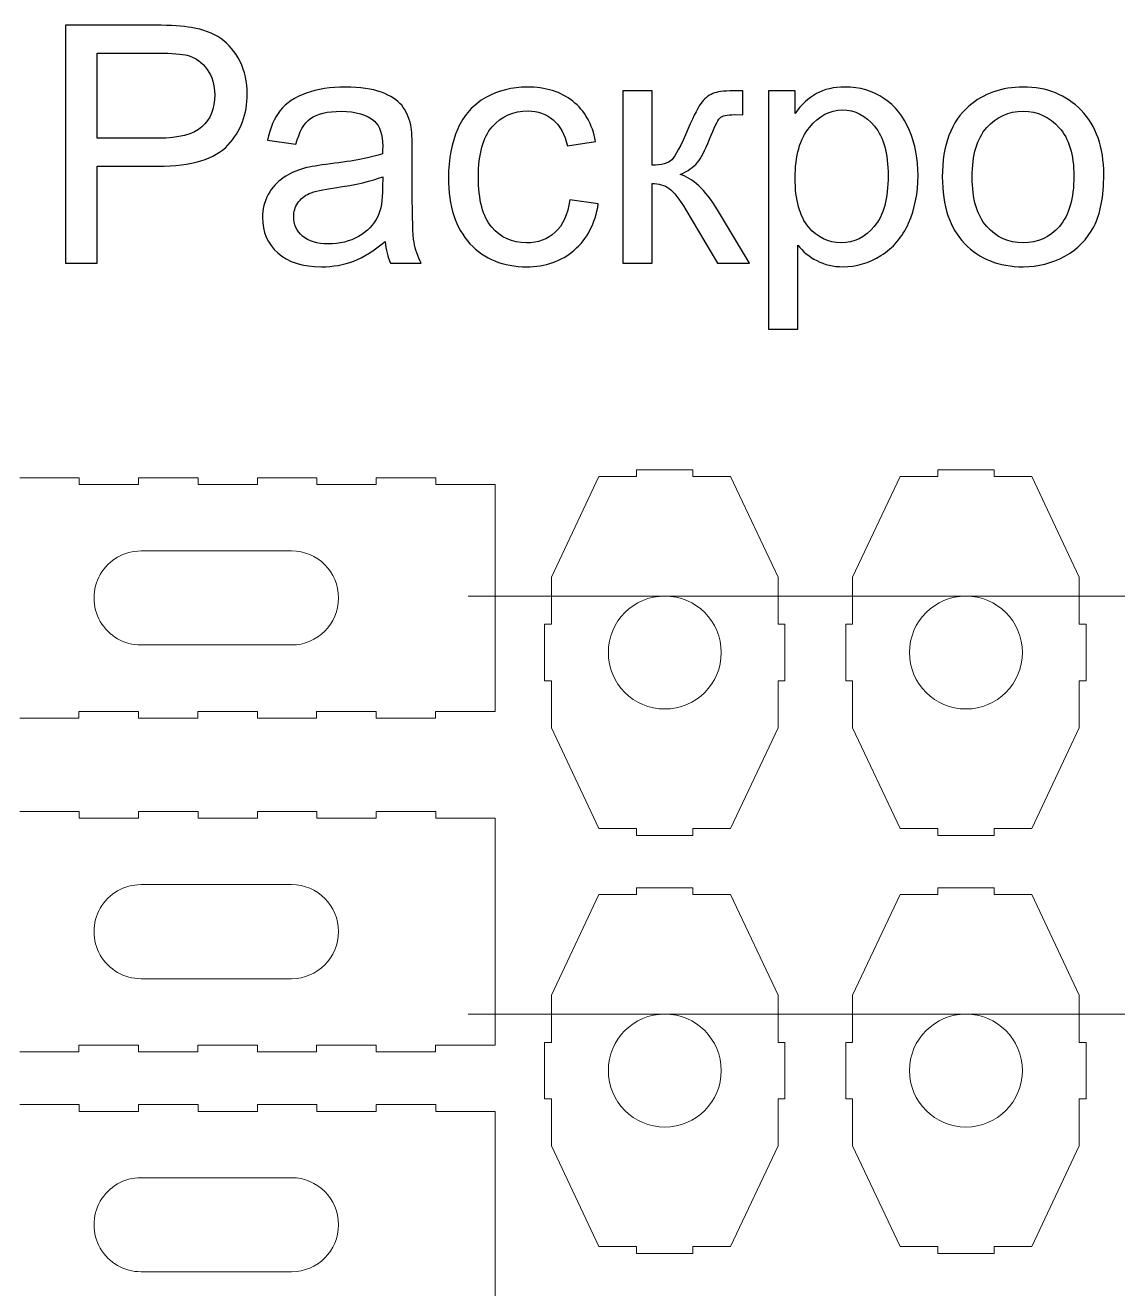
# Model space of a CAD drawing. Header units: centimetres. Extents: x -298 to 0, y -88 to 63.
# Drawn here: x -249.4 to -220.36, y 27.75 to 61.33 of the extents above; entities that cross this region are included whole.
import ezdxf

# ---------------------------------------------------------------- set-up
doc = ezdxf.new("R2010")
doc.units = ezdxf.units.CM
doc.header["$MEASUREMENT"] = 0
doc.layers.add('layer 1', color=7, linetype='Continuous')

msp = doc.modelspace()

# ---------------------------------------------------------------- linework, layer by layer
at = {"layer": 'layer 1', "color": 250}
for points, knots in [([(-248.32518, 55.0089), (-248.32518, 55.0089), (-248.32518, 61.32986), (-248.32518, 61.32986), (-248.32518, 61.32986), (-248.32518, 61.32986), (-245.93864, 61.32986), (-245.93864, 61.32986), (-245.93864, 61.32986), (-245.5193, 61.32986), (-245.19855, 61.30926), (-244.97637, 61.26953), (-244.97637, 61.26953), (-244.66591, 61.21803), (-244.40548, 61.11945), (-244.19508, 60.97526), (-244.19508, 60.97526), (-243.98468, 60.82959), (-243.81547, 60.62655), (-243.68746, 60.36612), (-243.68746, 60.36612), (-243.55945, 60.10569), (-243.49618, 59.81877), (-243.49618, 59.50537), (-243.49618, 59.50537), (-243.49618, 58.9698), (-243.66686, 58.51515), (-244.00969, 58.14436), (-244.00969, 58.14436), (-244.35104, 57.77211), (-244.97049, 57.58672), (-245.86507, 57.58672), (-245.86507, 57.58672), (-245.86507, 57.58672), (-247.48651, 57.58672), (-247.48651, 57.58672), (-247.48651, 57.58672), (-247.48651, 57.58672), (-247.48651, 55.0089), (-247.48651, 55.0089), (-247.48651, 55.0089), (-247.48651, 55.0089), (-248.32518, 55.0089), (-248.32518, 55.0089)], [0, 0, 0, 0, 0.08333333, 0.08333333, 0.08333333, 0.08333333, 0.16666667, 0.16666667, 0.16666667, 0.16666667, 0.25, 0.25, 0.25, 0.25, 0.33333333, 0.33333333, 0.33333333, 0.33333333, 0.41666667, 0.41666667, 0.41666667, 0.41666667, 0.5, 0.5, 0.5, 0.5, 0.58333333, 0.58333333, 0.58333333, 0.58333333, 0.66666667, 0.66666667, 0.66666667, 0.66666667, 0.75, 0.75, 0.75, 0.75, 0.83333333, 0.83333333, 0.83333333, 0.83333333, 1, 1, 1, 1]), ([(-247.48651, 58.32828), (-247.48651, 58.32828), (-245.8533, 58.32828), (-245.8533, 58.32828), (-245.8533, 58.32828), (-245.31184, 58.32828), (-244.92929, 58.42834), (-244.70123, 58.62991), (-244.70123, 58.62991), (-244.47464, 58.83149), (-244.36134, 59.11399), (-244.36134, 59.48036), (-244.36134, 59.48036), (-244.36134, 59.74373), (-244.42755, 59.97032), (-244.56145, 60.15865), (-244.56145, 60.15865), (-244.69534, 60.34699), (-244.8719, 60.47205), (-245.08967, 60.53238), (-245.08967, 60.53238), (-245.23092, 60.56916), (-245.49135, 60.58829), (-245.86949, 60.58829), (-245.86949, 60.58829), (-245.86949, 60.58829), (-247.48651, 60.58829), (-247.48651, 60.58829), (-247.48651, 60.58829), (-247.48651, 60.58829), (-247.48651, 58.32828), (-247.48651, 58.32828)], [0, 0, 0, 0, 0.11111111, 0.11111111, 0.11111111, 0.11111111, 0.22222222, 0.22222222, 0.22222222, 0.22222222, 0.33333333, 0.33333333, 0.33333333, 0.33333333, 0.44444444, 0.44444444, 0.44444444, 0.44444444, 0.55555556, 0.55555556, 0.55555556, 0.55555556, 0.66666667, 0.66666667, 0.66666667, 0.66666667, 0.77777778, 0.77777778, 0.77777778, 0.77777778, 1, 1, 1, 1]), ([(-239.83397, 55.58273), (-240.12236, 55.33701), (-240.40044, 55.16486), (-240.66676, 55.06334), (-240.66676, 55.06334), (-240.93307, 54.96182), (-241.21852, 54.91179), (-241.52456, 54.91179), (-241.52456, 54.91179), (-242.02776, 54.91179), (-242.41473, 55.03391), (-242.68546, 55.27963), (-242.68546, 55.27963), (-242.95619, 55.52388), (-243.09156, 55.83727), (-243.09156, 56.21836), (-243.09156, 56.21836), (-243.09156, 56.442), (-243.04006, 56.64652), (-242.93854, 56.83191), (-242.93854, 56.83191), (-242.83554, 57.0173), (-242.70165, 57.16444), (-242.53685, 57.27626), (-242.53685, 57.27626), (-242.37059, 57.38809), (-242.1852, 57.47343), (-241.97774, 57.53081), (-241.97774, 57.53081), (-241.82472, 57.57053), (-241.59371, 57.60879), (-241.2862, 57.64705), (-241.2862, 57.64705), (-240.6594, 57.72061), (-240.19592, 57.81037), (-239.90018, 57.91336), (-239.90018, 57.91336), (-239.89724, 58.0193), (-239.89577, 58.08698), (-239.89577, 58.11494), (-239.89577, 58.11494), (-239.89577, 58.42981), (-239.96933, 58.65198), (-240.11647, 58.78146), (-240.11647, 58.78146), (-240.3151, 58.95655), (-240.61085, 59.04336), (-241.00223, 59.04336), (-241.00223, 59.04336), (-241.3686, 59.04336), (-241.63933, 58.97862), (-241.81295, 58.85062), (-241.81295, 58.85062), (-241.98804, 58.72261), (-242.11605, 58.49602), (-242.19991, 58.16938), (-242.19991, 58.16938), (-242.19991, 58.16938), (-242.95913, 58.27532), (-242.95913, 58.27532), (-242.95913, 58.27532), (-242.88998, 58.60049), (-242.77669, 58.86386), (-242.61778, 59.06396), (-242.61778, 59.06396), (-242.45887, 59.26407), (-242.22934, 59.41709), (-241.92918, 59.52597), (-241.92918, 59.52597), (-241.6305, 59.63338), (-241.28179, 59.68782), (-240.88746, 59.68782), (-240.88746, 59.68782), (-240.49608, 59.68782), (-240.1768, 59.64221), (-239.93108, 59.54951), (-239.93108, 59.54951), (-239.68683, 59.45682), (-239.50586, 59.34205), (-239.39109, 59.20227), (-239.39109, 59.20227), (-239.27632, 59.06249), (-239.1954, 58.88593), (-239.14832, 58.67258), (-239.14832, 58.67258), (-239.1233, 58.54016), (-239.11006, 58.3018), (-239.11006, 57.95897), (-239.11006, 57.95897), (-239.11006, 57.95897), (-239.11006, 56.92902), (-239.11006, 56.92902), (-239.11006, 56.92902), (-239.11006, 56.20953), (-239.09388, 55.75488), (-239.06151, 55.56213), (-239.06151, 55.56213), (-239.03061, 55.36938), (-238.96587, 55.18546), (-238.8717, 55.0089), (-238.8717, 55.0089), (-238.8717, 55.0089), (-239.68389, 55.0089), (-239.68389, 55.0089), (-239.68389, 55.0089), (-239.76187, 55.17222), (-239.8119, 55.3635), (-239.83397, 55.58273)], [0, 0, 0, 0, 0.03571429, 0.03571429, 0.03571429, 0.03571429, 0.07142857, 0.07142857, 0.07142857, 0.07142857, 0.10714286, 0.10714286, 0.10714286, 0.10714286, 0.14285714, 0.14285714, 0.14285714, 0.14285714, 0.17857143, 0.17857143, 0.17857143, 0.17857143, 0.21428571, 0.21428571, 0.21428571, 0.21428571, 0.25, 0.25, 0.25, 0.25, 0.28571429, 0.28571429, 0.28571429, 0.28571429, 0.32142857, 0.32142857, 0.32142857, 0.32142857, 0.35714286, 0.35714286, 0.35714286, 0.35714286, 0.39285714, 0.39285714, 0.39285714, 0.39285714, 0.42857143, 0.42857143, 0.42857143, 0.42857143, 0.46428571, 0.46428571, 0.46428571, 0.46428571, 0.5, 0.5, 0.5, 0.5, 0.53571429, 0.53571429, 0.53571429, 0.53571429, 0.57142857, 0.57142857, 0.57142857, 0.57142857, 0.60714286, 0.60714286, 0.60714286, 0.60714286, 0.64285714, 0.64285714, 0.64285714, 0.64285714, 0.67857143, 0.67857143, 0.67857143, 0.67857143, 0.71428571, 0.71428571, 0.71428571, 0.71428571, 0.75, 0.75, 0.75, 0.75, 0.78571429, 0.78571429, 0.78571429, 0.78571429, 0.82142857, 0.82142857, 0.82142857, 0.82142857, 0.85714286, 0.85714286, 0.85714286, 0.85714286, 0.89285714, 0.89285714, 0.89285714, 0.89285714, 0.92857143, 0.92857143, 0.92857143, 0.92857143, 1, 1, 1, 1]), ([(-234.92405, 56.68625), (-234.92405, 56.68625), (-234.16483, 56.58031), (-234.16483, 56.58031), (-234.16483, 56.58031), (-234.2487, 56.05798), (-234.46057, 55.65041), (-234.8034, 55.35467), (-234.8034, 55.35467), (-235.14622, 55.05893), (-235.5685, 54.91179), (-236.06729, 54.91179), (-236.06729, 54.91179), (-236.69262, 54.91179), (-237.19583, 55.11631), (-237.57544, 55.52535), (-237.57544, 55.52535), (-237.95652, 55.93438), (-238.14632, 56.51998), (-238.14632, 57.28215), (-238.14632, 57.28215), (-238.14632, 57.77652), (-238.06393, 58.20763), (-237.90061, 58.57842), (-237.90061, 58.57842), (-237.73729, 58.94773), (-237.48863, 59.22581), (-237.15316, 59.40973), (-237.15316, 59.40973), (-236.81916, 59.59512), (-236.45573, 59.68782), (-236.06141, 59.68782), (-236.06141, 59.68782), (-235.56556, 59.68782), (-235.158, 59.56275), (-234.84312, 59.31115), (-234.84312, 59.31115), (-234.52678, 59.05955), (-234.32374, 58.70201), (-234.23545, 58.24), (-234.23545, 58.24), (-234.23545, 58.24), (-234.98585, 58.12524), (-234.98585, 58.12524), (-234.98585, 58.12524), (-235.05794, 58.43275), (-235.18448, 58.66375), (-235.3684, 58.81972), (-235.3684, 58.81972), (-235.55085, 58.97421), (-235.77155, 59.05219), (-236.03051, 59.05219), (-236.03051, 59.05219), (-236.42189, 59.05219), (-236.73971, 58.91241), (-236.98542, 58.63286), (-236.98542, 58.63286), (-237.22967, 58.35183), (-237.35179, 57.91042), (-237.35179, 57.30422), (-237.35179, 57.30422), (-237.35179, 56.68919), (-237.23408, 56.24337), (-236.99866, 55.96528), (-236.99866, 55.96528), (-236.76178, 55.6872), (-236.45426, 55.54742), (-236.07612, 55.54742), (-236.07612, 55.54742), (-235.77008, 55.54742), (-235.51554, 55.64011), (-235.31249, 55.82698), (-235.31249, 55.82698), (-235.10797, 56.01237), (-234.97849, 56.29928), (-234.92405, 56.68625)], [0, 0, 0, 0, 0.05, 0.05, 0.05, 0.05, 0.1, 0.1, 0.1, 0.1, 0.15, 0.15, 0.15, 0.15, 0.2, 0.2, 0.2, 0.2, 0.25, 0.25, 0.25, 0.25, 0.3, 0.3, 0.3, 0.3, 0.35, 0.35, 0.35, 0.35, 0.4, 0.4, 0.4, 0.4, 0.45, 0.45, 0.45, 0.45, 0.5, 0.5, 0.5, 0.5, 0.55, 0.55, 0.55, 0.55, 0.6, 0.6, 0.6, 0.6, 0.65, 0.65, 0.65, 0.65, 0.7, 0.7, 0.7, 0.7, 0.75, 0.75, 0.75, 0.75, 0.8, 0.8, 0.8, 0.8, 0.85, 0.85, 0.85, 0.85, 0.9, 0.9, 0.9, 0.9, 1, 1, 1, 1]), ([(-233.51155, 59.59071), (-233.51155, 59.59071), (-232.73467, 59.59071), (-232.73467, 59.59071), (-232.73467, 59.59071), (-232.73467, 59.59071), (-232.73467, 57.6132), (-232.73467, 57.6132), (-232.73467, 57.6132), (-232.48748, 57.6132), (-232.31386, 57.66029), (-232.21381, 57.75593), (-232.21381, 57.75593), (-232.11523, 57.85009), (-231.96957, 58.12524), (-231.77535, 58.58283), (-231.77535, 58.58283), (-231.62233, 58.94478), (-231.49873, 59.18314), (-231.40457, 59.29791), (-231.40457, 59.29791), (-231.30893, 59.41268), (-231.20005, 59.49066), (-231.07645, 59.53038), (-231.07645, 59.53038), (-230.95139, 59.57011), (-230.75275, 59.59071), (-230.48055, 59.59071), (-230.48055, 59.59071), (-230.48055, 59.59071), (-230.32459, 59.59071), (-230.32459, 59.59071), (-230.32459, 59.59071), (-230.32459, 59.59071), (-230.32459, 58.95067), (-230.32459, 58.95067), (-230.32459, 58.95067), (-230.32459, 58.95067), (-230.54088, 58.95508), (-230.54088, 58.95508), (-230.54088, 58.95508), (-230.7454, 58.95508), (-230.87635, 58.92418), (-230.93373, 58.86386), (-230.93373, 58.86386), (-230.99406, 58.80059), (-231.08675, 58.61226), (-231.21035, 58.29886), (-231.21035, 58.29886), (-231.32805, 57.9987), (-231.43546, 57.79124), (-231.53404, 57.67647), (-231.53404, 57.67647), (-231.63115, 57.56171), (-231.7827, 57.45724), (-231.98722, 57.3616), (-231.98722, 57.3616), (-231.65322, 57.27185), (-231.32364, 56.96139), (-230.99994, 56.42876), (-230.99994, 56.42876), (-230.99994, 56.42876), (-230.14803, 55.0089), (-230.14803, 55.0089), (-230.14803, 55.0089), (-230.14803, 55.0089), (-231.00141, 55.0089), (-231.00141, 55.0089), (-231.00141, 55.0089), (-231.00141, 55.0089), (-231.84156, 56.42435), (-231.84156, 56.42435), (-231.84156, 56.42435), (-232.01076, 56.71126), (-232.1579, 56.8996), (-232.28297, 56.99082), (-232.28297, 56.99082), (-232.4095, 57.08204), (-232.55958, 57.12766), (-232.73467, 57.12766), (-232.73467, 57.12766), (-232.73467, 57.12766), (-232.73467, 55.0089), (-232.73467, 55.0089), (-232.73467, 55.0089), (-232.73467, 55.0089), (-233.51155, 55.0089), (-233.51155, 55.0089), (-233.51155, 55.0089), (-233.51155, 55.0089), (-233.51155, 59.59071), (-233.51155, 59.59071)], [0, 0, 0, 0, 0.04166667, 0.04166667, 0.04166667, 0.04166667, 0.08333333, 0.08333333, 0.08333333, 0.08333333, 0.125, 0.125, 0.125, 0.125, 0.16666667, 0.16666667, 0.16666667, 0.16666667, 0.20833333, 0.20833333, 0.20833333, 0.20833333, 0.25, 0.25, 0.25, 0.25, 0.29166667, 0.29166667, 0.29166667, 0.29166667, 0.33333333, 0.33333333, 0.33333333, 0.33333333, 0.375, 0.375, 0.375, 0.375, 0.41666667, 0.41666667, 0.41666667, 0.41666667, 0.45833333, 0.45833333, 0.45833333, 0.45833333, 0.5, 0.5, 0.5, 0.5, 0.54166667, 0.54166667, 0.54166667, 0.54166667, 0.58333333, 0.58333333, 0.58333333, 0.58333333, 0.625, 0.625, 0.625, 0.625, 0.66666667, 0.66666667, 0.66666667, 0.66666667, 0.70833333, 0.70833333, 0.70833333, 0.70833333, 0.75, 0.75, 0.75, 0.75, 0.79166667, 0.79166667, 0.79166667, 0.79166667, 0.83333333, 0.83333333, 0.83333333, 0.83333333, 0.875, 0.875, 0.875, 0.875, 0.91666667, 0.91666667, 0.91666667, 0.91666667, 1, 1, 1, 1]), ([(-229.6404, 53.2521), (-229.6404, 53.2521), (-229.6404, 59.59071), (-229.6404, 59.59071), (-229.6404, 59.59071), (-229.6404, 59.59071), (-228.93415, 59.59071), (-228.93415, 59.59071), (-228.93415, 59.59071), (-228.93415, 59.59071), (-228.93415, 58.98892), (-228.93415, 58.98892), (-228.93415, 58.98892), (-228.76789, 59.2214), (-228.57955, 59.39649), (-228.36915, 59.51273), (-228.36915, 59.51273), (-228.16022, 59.62897), (-227.90567, 59.68782), (-227.60698, 59.68782), (-227.60698, 59.68782), (-227.2156, 59.68782), (-226.87131, 59.58777), (-226.57262, 59.38619), (-226.57262, 59.38619), (-226.27393, 59.18609), (-226.04882, 58.90211), (-225.8958, 58.53722), (-225.8958, 58.53722), (-225.74425, 58.17085), (-225.66773, 57.77064), (-225.66773, 57.33365), (-225.66773, 57.33365), (-225.66773, 56.86723), (-225.7516, 56.44642), (-225.91934, 56.07122), (-225.91934, 56.07122), (-226.08707, 55.6975), (-226.33132, 55.41058), (-226.65207, 55.21048), (-226.65207, 55.21048), (-226.97136, 55.01184), (-227.3083, 54.91179), (-227.66143, 54.91179), (-227.66143, 54.91179), (-227.92038, 54.91179), (-228.15286, 54.96623), (-228.35738, 55.07511), (-228.35738, 55.07511), (-228.56337, 55.18399), (-228.7311, 55.32083), (-228.86352, 55.48709), (-228.86352, 55.48709), (-228.86352, 55.48709), (-228.86352, 53.2521), (-228.86352, 53.2521), (-228.86352, 53.2521), (-228.86352, 53.2521), (-229.6404, 53.2521), (-229.6404, 53.2521)], [0, 0, 0, 0, 0.0625, 0.0625, 0.0625, 0.0625, 0.125, 0.125, 0.125, 0.125, 0.1875, 0.1875, 0.1875, 0.1875, 0.25, 0.25, 0.25, 0.25, 0.3125, 0.3125, 0.3125, 0.3125, 0.375, 0.375, 0.375, 0.375, 0.4375, 0.4375, 0.4375, 0.4375, 0.5, 0.5, 0.5, 0.5, 0.5625, 0.5625, 0.5625, 0.5625, 0.625, 0.625, 0.625, 0.625, 0.6875, 0.6875, 0.6875, 0.6875, 0.75, 0.75, 0.75, 0.75, 0.8125, 0.8125, 0.8125, 0.8125, 0.875, 0.875, 0.875, 0.875, 1, 1, 1, 1]), ([(-225.02181, 57.2998), (-225.02181, 58.14584), (-224.78639, 58.77263), (-224.31409, 59.1802), (-224.31409, 59.1802), (-223.92124, 59.51861), (-223.4401, 59.68782), (-222.87363, 59.68782), (-222.87363, 59.68782), (-222.24536, 59.68782), (-221.73038, 59.48183), (-221.33017, 59.06985), (-221.33017, 59.06985), (-220.93143, 58.65934), (-220.73133, 58.08992), (-220.73133, 57.36454), (-220.73133, 57.36454), (-220.73133, 56.776), (-220.81961, 56.31399), (-220.99617, 55.97705), (-220.99617, 55.97705), (-221.17274, 55.64011), (-221.43023, 55.37821), (-221.76864, 55.19135), (-221.76864, 55.19135), (-222.10558, 55.00449), (-222.47489, 54.91179), (-222.87363, 54.91179), (-222.87363, 54.91179), (-223.51514, 54.91179), (-224.03306, 55.11631), (-224.42885, 55.52682), (-224.42885, 55.52682), (-224.82465, 55.93733), (-225.02181, 56.52881), (-225.02181, 57.2998)], [0, 0, 0, 0, 0.1, 0.1, 0.1, 0.1, 0.2, 0.2, 0.2, 0.2, 0.3, 0.3, 0.3, 0.3, 0.4, 0.4, 0.4, 0.4, 0.5, 0.5, 0.5, 0.5, 0.6, 0.6, 0.6, 0.6, 0.7, 0.7, 0.7, 0.7, 0.8, 0.8, 0.8, 0.8, 1, 1, 1, 1]), ([(-228.93415, 57.27185), (-228.93415, 56.68478), (-228.81497, 56.25073), (-228.57808, 55.9697), (-228.57808, 55.9697), (-228.33972, 55.68867), (-228.05134, 55.54742), (-227.71292, 55.54742), (-227.71292, 55.54742), (-227.36862, 55.54742), (-227.07435, 55.69308), (-226.83011, 55.98441), (-226.83011, 55.98441), (-226.58439, 56.27574), (-226.46227, 56.72598), (-226.46227, 57.33659), (-226.46227, 57.33659), (-226.46227, 57.91925), (-226.58145, 58.35477), (-226.82128, 58.64463), (-226.82128, 58.64463), (-227.06111, 58.93448), (-227.34655, 59.07868), (-227.67908, 59.07868), (-227.67908, 59.07868), (-228.00867, 59.07868), (-228.29999, 58.92418), (-228.55307, 58.61667), (-228.55307, 58.61667), (-228.80761, 58.30769), (-228.93415, 57.86039), (-228.93415, 57.27185)], [0, 0, 0, 0, 0.11111111, 0.11111111, 0.11111111, 0.11111111, 0.22222222, 0.22222222, 0.22222222, 0.22222222, 0.33333333, 0.33333333, 0.33333333, 0.33333333, 0.44444444, 0.44444444, 0.44444444, 0.44444444, 0.55555556, 0.55555556, 0.55555556, 0.55555556, 0.66666667, 0.66666667, 0.66666667, 0.66666667, 0.77777778, 0.77777778, 0.77777778, 0.77777778, 1, 1, 1, 1]), ([(-224.22728, 57.29833), (-224.22728, 56.71273), (-224.09927, 56.27427), (-223.84325, 55.98441), (-223.84325, 55.98441), (-223.58577, 55.69308), (-223.26354, 55.54742), (-222.87363, 55.54742), (-222.87363, 55.54742), (-222.48813, 55.54742), (-222.16738, 55.69308), (-221.90989, 55.98588), (-221.90989, 55.98588), (-221.65387, 56.27868), (-221.52586, 56.7245), (-221.52586, 57.32335), (-221.52586, 57.32335), (-221.52586, 57.88835), (-221.65534, 58.31651), (-221.91283, 58.60637), (-221.91283, 58.60637), (-222.17032, 58.8977), (-222.49107, 59.04336), (-222.87363, 59.04336), (-222.87363, 59.04336), (-223.26354, 59.04336), (-223.58577, 58.89917), (-223.84325, 58.60931), (-223.84325, 58.60931), (-224.09927, 58.31946), (-224.22728, 57.88246), (-224.22728, 57.29833)], [0, 0, 0, 0, 0.11111111, 0.11111111, 0.11111111, 0.11111111, 0.22222222, 0.22222222, 0.22222222, 0.22222222, 0.33333333, 0.33333333, 0.33333333, 0.33333333, 0.44444444, 0.44444444, 0.44444444, 0.44444444, 0.55555556, 0.55555556, 0.55555556, 0.55555556, 0.66666667, 0.66666667, 0.66666667, 0.66666667, 0.77777778, 0.77777778, 0.77777778, 0.77777778, 1, 1, 1, 1]), ([(-239.89577, 57.30422), (-240.17827, 57.18945), (-240.60202, 57.09234), (-241.16702, 57.01289), (-241.16702, 57.01289), (-241.48778, 56.96728), (-241.71437, 56.91578), (-241.84679, 56.8584), (-241.84679, 56.8584), (-241.97921, 56.80101), (-242.08073, 56.71715), (-242.15283, 56.60827), (-242.15283, 56.60827), (-242.22493, 56.49791), (-242.26171, 56.37579), (-242.26171, 56.24043), (-242.26171, 56.24043), (-242.26171, 56.03591), (-242.18373, 55.86376), (-242.02629, 55.72692), (-242.02629, 55.72692), (-241.86886, 55.59009), (-241.63933, 55.52093), (-241.3377, 55.52093), (-241.3377, 55.52093), (-241.03901, 55.52093), (-240.7727, 55.58567), (-240.53875, 55.71662), (-240.53875, 55.71662), (-240.30628, 55.8461), (-240.13413, 56.02414), (-240.02525, 56.24926), (-240.02525, 56.24926), (-239.94138, 56.42435), (-239.90018, 56.68183), (-239.90018, 57.02172), (-239.90018, 57.02172), (-239.90018, 57.02172), (-239.89577, 57.30422), (-239.89577, 57.30422)], [0, 0, 0, 0, 0.09090909, 0.09090909, 0.09090909, 0.09090909, 0.18181818, 0.18181818, 0.18181818, 0.18181818, 0.27272727, 0.27272727, 0.27272727, 0.27272727, 0.36363636, 0.36363636, 0.36363636, 0.36363636, 0.45454545, 0.45454545, 0.45454545, 0.45454545, 0.54545455, 0.54545455, 0.54545455, 0.54545455, 0.63636364, 0.63636364, 0.63636364, 0.63636364, 0.72727273, 0.72727273, 0.72727273, 0.72727273, 0.81818182, 0.81818182, 0.81818182, 0.81818182, 1, 1, 1, 1])]:
    msp.add_open_spline(points, degree=3, knots=knots, dxfattribs=at)
at = {"layer": 'layer 1', "lineweight": 15}
for points in [[(-231.64851, 49.51886), (-231.64851, 49.51886), (-233.14851, 49.51886), (-233.14851, 49.51886)], [(-233.14851, 49.51886), (-233.14851, 49.51886), (-233.14851, 49.33886), (-233.14851, 49.33886)], [(-231.64851, 49.33886), (-231.64851, 49.33886), (-231.64851, 49.51886), (-231.64851, 49.51886)], [(-223.64457, 49.51886), (-223.64457, 49.51886), (-225.14457, 49.51886), (-225.14457, 49.51886)], [(-225.14457, 49.51886), (-225.14457, 49.51886), (-225.14457, 49.33886), (-225.14457, 49.33886)], [(-223.64457, 49.33886), (-223.64457, 49.33886), (-223.64457, 49.51886), (-223.64457, 49.51886)], [(-247.96023, 49.30302), (-247.96023, 49.30302), (-249.54323, 49.30302), (-249.54323, 49.30302)], [(-247.96023, 49.12302), (-247.96023, 49.12302), (-247.96023, 49.30302), (-247.96023, 49.30302)], [(-246.38523, 49.12302), (-246.38523, 49.12302), (-247.96023, 49.12302), (-247.96023, 49.12302)], [(-244.80223, 49.30302), (-244.80223, 49.30302), (-246.38523, 49.30302), (-246.38523, 49.30302)], [(-246.38523, 49.30302), (-246.38523, 49.30302), (-246.38523, 49.12302), (-246.38523, 49.12302)], [(-244.80223, 49.12302), (-244.80223, 49.12302), (-244.80223, 49.30302), (-244.80223, 49.30302)], [(-243.22723, 49.12302), (-243.22723, 49.12302), (-244.80223, 49.12302), (-244.80223, 49.12302)], [(-241.64423, 49.30302), (-241.64423, 49.30302), (-243.22723, 49.30302), (-243.22723, 49.30302)], [(-243.22723, 49.30302), (-243.22723, 49.30302), (-243.22723, 49.12302), (-243.22723, 49.12302)], [(-241.64423, 49.12302), (-241.64423, 49.12302), (-241.64423, 49.30302), (-241.64423, 49.30302)], [(-240.06923, 49.12302), (-240.06923, 49.12302), (-241.64423, 49.12302), (-241.64423, 49.12302)], [(-238.48623, 49.30302), (-238.48623, 49.30302), (-240.06923, 49.30302), (-240.06923, 49.30302)], [(-240.06923, 49.30302), (-240.06923, 49.30302), (-240.06923, 49.12302), (-240.06923, 49.12302)], [(-238.48623, 49.12302), (-238.48623, 49.12302), (-238.48623, 49.30302), (-238.48623, 49.30302)], [(-236.90823, 49.12302), (-236.90823, 49.12302), (-238.48623, 49.12302), (-238.48623, 49.12302)], [(-236.90823, 43.09652), (-236.90823, 43.09652), (-236.90823, 49.12302), (-236.90823, 49.12302)], [(-234.14851, 49.33886), (-234.14851, 49.33886), (-235.41201, 46.65886), (-235.41201, 46.65886)], [(-233.14851, 49.33886), (-233.14851, 49.33886), (-234.14851, 49.33886), (-234.14851, 49.33886)], [(-230.64851, 49.33886), (-230.64851, 49.33886), (-231.64851, 49.33886), (-231.64851, 49.33886)], [(-229.38501, 46.65886), (-229.38501, 46.65886), (-230.64851, 49.33886), (-230.64851, 49.33886)], [(-226.14457, 49.33886), (-226.14457, 49.33886), (-227.40807, 46.65886), (-227.40807, 46.65886)], [(-225.14457, 49.33886), (-225.14457, 49.33886), (-226.14457, 49.33886), (-226.14457, 49.33886)], [(-222.64457, 49.33886), (-222.64457, 49.33886), (-223.64457, 49.33886), (-223.64457, 49.33886)], [(-221.38107, 46.65886), (-221.38107, 46.65886), (-222.64457, 49.33886), (-222.64457, 49.33886)], [(-242.31823, 47.35977), (-242.31823, 47.35977), (-246.31823, 47.35977), (-246.31823, 47.35977)], [(-235.41201, 46.65886), (-235.41201, 46.65886), (-235.41201, 45.40886), (-235.41201, 45.40886)], [(-229.38501, 45.40886), (-229.38501, 45.40886), (-229.38501, 46.65886), (-229.38501, 46.65886)], [(-227.40807, 46.65886), (-227.40807, 46.65886), (-227.40807, 45.40886), (-227.40807, 45.40886)], [(-221.38107, 45.40886), (-221.38107, 45.40886), (-221.38107, 46.65886), (-221.38107, 46.65886)], [(-235.41201, 45.40886), (-235.41201, 45.40886), (-235.59201, 45.40886), (-235.59201, 45.40886)], [(-235.59201, 45.40886), (-235.59201, 45.40886), (-235.59201, 43.90886), (-235.59201, 43.90886)], [(-229.20501, 45.40886), (-229.20501, 45.40886), (-229.38501, 45.40886), (-229.38501, 45.40886)], [(-229.20501, 43.90886), (-229.20501, 43.90886), (-229.20501, 45.40886), (-229.20501, 45.40886)], [(-227.40807, 45.40886), (-227.40807, 45.40886), (-227.58807, 45.40886), (-227.58807, 45.40886)], [(-227.58807, 45.40886), (-227.58807, 45.40886), (-227.58807, 43.90886), (-227.58807, 43.90886)], [(-221.20107, 45.40886), (-221.20107, 45.40886), (-221.38107, 45.40886), (-221.38107, 45.40886)], [(-221.20107, 43.90886), (-221.20107, 43.90886), (-221.20107, 45.40886), (-221.20107, 45.40886)], [(-246.31823, 44.85977), (-246.31823, 44.85977), (-242.31823, 44.85977), (-242.31823, 44.85977)], [(-235.59201, 43.90886), (-235.59201, 43.90886), (-235.41201, 43.90886), (-235.41201, 43.90886)], [(-235.41201, 43.90886), (-235.41201, 43.90886), (-235.41201, 42.65886), (-235.41201, 42.65886)], [(-229.38501, 43.90886), (-229.38501, 43.90886), (-229.20501, 43.90886), (-229.20501, 43.90886)], [(-229.38501, 42.65886), (-229.38501, 42.65886), (-229.38501, 43.90886), (-229.38501, 43.90886)], [(-227.58807, 43.90886), (-227.58807, 43.90886), (-227.40807, 43.90886), (-227.40807, 43.90886)], [(-227.40807, 43.90886), (-227.40807, 43.90886), (-227.40807, 42.65886), (-227.40807, 42.65886)], [(-221.38107, 43.90886), (-221.38107, 43.90886), (-221.20107, 43.90886), (-221.20107, 43.90886)], [(-221.38107, 42.65886), (-221.38107, 42.65886), (-221.38107, 43.90886), (-221.38107, 43.90886)], [(-247.96823, 42.91652), (-247.96823, 42.91652), (-247.96823, 43.09652), (-247.96823, 43.09652)], [(-247.96823, 43.09652), (-247.96823, 43.09652), (-246.38523, 43.09652), (-246.38523, 43.09652)], [(-246.38523, 43.09652), (-246.38523, 43.09652), (-246.38523, 42.91652), (-246.38523, 42.91652)], [(-244.81023, 42.91652), (-244.81023, 42.91652), (-244.81023, 43.09652), (-244.81023, 43.09652)], [(-244.81023, 43.09652), (-244.81023, 43.09652), (-243.22723, 43.09652), (-243.22723, 43.09652)], [(-243.22723, 43.09652), (-243.22723, 43.09652), (-243.22723, 42.91652), (-243.22723, 42.91652)], [(-241.65223, 42.91652), (-241.65223, 42.91652), (-241.65223, 43.09652), (-241.65223, 43.09652)], [(-241.65223, 43.09652), (-241.65223, 43.09652), (-240.06923, 43.09652), (-240.06923, 43.09652)], [(-240.06923, 43.09652), (-240.06923, 43.09652), (-240.06923, 42.91652), (-240.06923, 42.91652)], [(-238.49423, 42.91652), (-238.49423, 42.91652), (-238.49423, 43.09652), (-238.49423, 43.09652)], [(-238.49423, 43.09652), (-238.49423, 43.09652), (-236.90823, 43.09652), (-236.90823, 43.09652)], [(-249.54323, 42.91652), (-249.54323, 42.91652), (-247.96823, 42.91652), (-247.96823, 42.91652)], [(-246.38523, 42.91652), (-246.38523, 42.91652), (-244.81023, 42.91652), (-244.81023, 42.91652)], [(-243.22723, 42.91652), (-243.22723, 42.91652), (-241.65223, 42.91652), (-241.65223, 42.91652)], [(-240.06923, 42.91652), (-240.06923, 42.91652), (-238.49423, 42.91652), (-238.49423, 42.91652)], [(-235.41201, 42.65886), (-235.41201, 42.65886), (-234.14851, 39.97886), (-234.14851, 39.97886)], [(-230.64851, 39.97886), (-230.64851, 39.97886), (-229.38501, 42.65886), (-229.38501, 42.65886)], [(-227.40807, 42.65886), (-227.40807, 42.65886), (-226.14457, 39.97886), (-226.14457, 39.97886)], [(-222.64457, 39.97886), (-222.64457, 39.97886), (-221.38107, 42.65886), (-221.38107, 42.65886)], [(-247.96023, 40.43476), (-247.96023, 40.43476), (-249.54323, 40.43476), (-249.54323, 40.43476)], [(-247.96023, 40.25476), (-247.96023, 40.25476), (-247.96023, 40.43476), (-247.96023, 40.43476)], [(-244.80223, 40.43476), (-244.80223, 40.43476), (-246.38523, 40.43476), (-246.38523, 40.43476)], [(-246.38523, 40.43476), (-246.38523, 40.43476), (-246.38523, 40.25476), (-246.38523, 40.25476)], [(-244.80223, 40.25476), (-244.80223, 40.25476), (-244.80223, 40.43476), (-244.80223, 40.43476)], [(-241.64423, 40.43476), (-241.64423, 40.43476), (-243.22723, 40.43476), (-243.22723, 40.43476)], [(-243.22723, 40.43476), (-243.22723, 40.43476), (-243.22723, 40.25476), (-243.22723, 40.25476)], [(-241.64423, 40.25476), (-241.64423, 40.25476), (-241.64423, 40.43476), (-241.64423, 40.43476)], [(-238.48623, 40.43476), (-238.48623, 40.43476), (-240.06923, 40.43476), (-240.06923, 40.43476)], [(-240.06923, 40.43476), (-240.06923, 40.43476), (-240.06923, 40.25476), (-240.06923, 40.25476)], [(-238.48623, 40.25476), (-238.48623, 40.25476), (-238.48623, 40.43476), (-238.48623, 40.43476)], [(-246.38523, 40.25476), (-246.38523, 40.25476), (-247.96023, 40.25476), (-247.96023, 40.25476)], [(-243.22723, 40.25476), (-243.22723, 40.25476), (-244.80223, 40.25476), (-244.80223, 40.25476)], [(-240.06923, 40.25476), (-240.06923, 40.25476), (-241.64423, 40.25476), (-241.64423, 40.25476)], [(-236.90823, 40.25476), (-236.90823, 40.25476), (-238.48623, 40.25476), (-238.48623, 40.25476)], [(-236.90823, 34.22826), (-236.90823, 34.22826), (-236.90823, 40.25476), (-236.90823, 40.25476)], [(-234.14851, 39.97886), (-234.14851, 39.97886), (-233.14851, 39.97886), (-233.14851, 39.97886)], [(-233.14851, 39.97886), (-233.14851, 39.97886), (-233.14851, 39.79886), (-233.14851, 39.79886)], [(-231.64851, 39.79886), (-231.64851, 39.79886), (-231.64851, 39.97886), (-231.64851, 39.97886)], [(-231.64851, 39.97886), (-231.64851, 39.97886), (-230.64851, 39.97886), (-230.64851, 39.97886)], [(-226.14457, 39.97886), (-226.14457, 39.97886), (-225.14457, 39.97886), (-225.14457, 39.97886)], [(-225.14457, 39.97886), (-225.14457, 39.97886), (-225.14457, 39.79886), (-225.14457, 39.79886)], [(-223.64457, 39.79886), (-223.64457, 39.79886), (-223.64457, 39.97886), (-223.64457, 39.97886)], [(-223.64457, 39.97886), (-223.64457, 39.97886), (-222.64457, 39.97886), (-222.64457, 39.97886)], [(-233.14851, 39.79886), (-233.14851, 39.79886), (-231.64851, 39.79886), (-231.64851, 39.79886)], [(-225.14457, 39.79886), (-225.14457, 39.79886), (-223.64457, 39.79886), (-223.64457, 39.79886)], [(-242.31823, 38.49151), (-242.31823, 38.49151), (-246.31823, 38.49151), (-246.31823, 38.49151)], [(-231.64851, 38.4096), (-231.64851, 38.4096), (-233.14851, 38.4096), (-233.14851, 38.4096)], [(-233.14851, 38.4096), (-233.14851, 38.4096), (-233.14851, 38.2296), (-233.14851, 38.2296)], [(-231.64851, 38.2296), (-231.64851, 38.2296), (-231.64851, 38.4096), (-231.64851, 38.4096)], [(-223.64457, 38.4096), (-223.64457, 38.4096), (-225.14457, 38.4096), (-225.14457, 38.4096)], [(-225.14457, 38.4096), (-225.14457, 38.4096), (-225.14457, 38.2296), (-225.14457, 38.2296)], [(-223.64457, 38.2296), (-223.64457, 38.2296), (-223.64457, 38.4096), (-223.64457, 38.4096)], [(-234.14851, 38.2296), (-234.14851, 38.2296), (-235.41201, 35.5496), (-235.41201, 35.5496)], [(-233.14851, 38.2296), (-233.14851, 38.2296), (-234.14851, 38.2296), (-234.14851, 38.2296)], [(-230.64851, 38.2296), (-230.64851, 38.2296), (-231.64851, 38.2296), (-231.64851, 38.2296)], [(-229.38501, 35.5496), (-229.38501, 35.5496), (-230.64851, 38.2296), (-230.64851, 38.2296)], [(-226.14457, 38.2296), (-226.14457, 38.2296), (-227.40807, 35.5496), (-227.40807, 35.5496)], [(-225.14457, 38.2296), (-225.14457, 38.2296), (-226.14457, 38.2296), (-226.14457, 38.2296)], [(-222.64457, 38.2296), (-222.64457, 38.2296), (-223.64457, 38.2296), (-223.64457, 38.2296)], [(-221.38107, 35.5496), (-221.38107, 35.5496), (-222.64457, 38.2296), (-222.64457, 38.2296)], [(-246.31823, 35.99151), (-246.31823, 35.99151), (-242.31823, 35.99151), (-242.31823, 35.99151)], [(-235.41201, 35.5496), (-235.41201, 35.5496), (-235.41201, 34.2996), (-235.41201, 34.2996)], [(-229.38501, 34.2996), (-229.38501, 34.2996), (-229.38501, 35.5496), (-229.38501, 35.5496)], [(-227.40807, 35.5496), (-227.40807, 35.5496), (-227.40807, 34.2996), (-227.40807, 34.2996)], [(-221.38107, 34.2996), (-221.38107, 34.2996), (-221.38107, 35.5496), (-221.38107, 35.5496)], [(-235.41201, 34.2996), (-235.41201, 34.2996), (-235.59201, 34.2996), (-235.59201, 34.2996)], [(-235.59201, 34.2996), (-235.59201, 34.2996), (-235.59201, 32.7996), (-235.59201, 32.7996)], [(-229.20501, 34.2996), (-229.20501, 34.2996), (-229.38501, 34.2996), (-229.38501, 34.2996)], [(-229.20501, 32.7996), (-229.20501, 32.7996), (-229.20501, 34.2996), (-229.20501, 34.2996)], [(-227.40807, 34.2996), (-227.40807, 34.2996), (-227.58807, 34.2996), (-227.58807, 34.2996)], [(-227.58807, 34.2996), (-227.58807, 34.2996), (-227.58807, 32.7996), (-227.58807, 32.7996)], [(-221.20107, 34.2996), (-221.20107, 34.2996), (-221.38107, 34.2996), (-221.38107, 34.2996)], [(-221.20107, 32.7996), (-221.20107, 32.7996), (-221.20107, 34.2996), (-221.20107, 34.2996)], [(-249.54323, 34.04826), (-249.54323, 34.04826), (-247.96823, 34.04826), (-247.96823, 34.04826)], [(-247.96823, 34.04826), (-247.96823, 34.04826), (-247.96823, 34.22826), (-247.96823, 34.22826)], [(-247.96823, 34.22826), (-247.96823, 34.22826), (-246.38523, 34.22826), (-246.38523, 34.22826)], [(-246.38523, 34.22826), (-246.38523, 34.22826), (-246.38523, 34.04826), (-246.38523, 34.04826)], [(-246.38523, 34.04826), (-246.38523, 34.04826), (-244.81023, 34.04826), (-244.81023, 34.04826)], [(-244.81023, 34.04826), (-244.81023, 34.04826), (-244.81023, 34.22826), (-244.81023, 34.22826)], [(-244.81023, 34.22826), (-244.81023, 34.22826), (-243.22723, 34.22826), (-243.22723, 34.22826)], [(-243.22723, 34.22826), (-243.22723, 34.22826), (-243.22723, 34.04826), (-243.22723, 34.04826)], [(-243.22723, 34.04826), (-243.22723, 34.04826), (-241.65223, 34.04826), (-241.65223, 34.04826)], [(-241.65223, 34.04826), (-241.65223, 34.04826), (-241.65223, 34.22826), (-241.65223, 34.22826)], [(-241.65223, 34.22826), (-241.65223, 34.22826), (-240.06923, 34.22826), (-240.06923, 34.22826)], [(-240.06923, 34.22826), (-240.06923, 34.22826), (-240.06923, 34.04826), (-240.06923, 34.04826)], [(-240.06923, 34.04826), (-240.06923, 34.04826), (-238.49423, 34.04826), (-238.49423, 34.04826)], [(-238.49423, 34.04826), (-238.49423, 34.04826), (-238.49423, 34.22826), (-238.49423, 34.22826)], [(-238.49423, 34.22826), (-238.49423, 34.22826), (-236.90823, 34.22826), (-236.90823, 34.22826)], [(-247.96023, 32.64565), (-247.96023, 32.64565), (-249.54323, 32.64565), (-249.54323, 32.64565)], [(-247.96023, 32.46565), (-247.96023, 32.46565), (-247.96023, 32.64565), (-247.96023, 32.64565)], [(-244.80223, 32.64565), (-244.80223, 32.64565), (-246.38523, 32.64565), (-246.38523, 32.64565)], [(-246.38523, 32.64565), (-246.38523, 32.64565), (-246.38523, 32.46565), (-246.38523, 32.46565)], [(-244.80223, 32.46565), (-244.80223, 32.46565), (-244.80223, 32.64565), (-244.80223, 32.64565)], [(-241.64423, 32.64565), (-241.64423, 32.64565), (-243.22723, 32.64565), (-243.22723, 32.64565)], [(-243.22723, 32.64565), (-243.22723, 32.64565), (-243.22723, 32.46565), (-243.22723, 32.46565)], [(-241.64423, 32.46565), (-241.64423, 32.46565), (-241.64423, 32.64565), (-241.64423, 32.64565)], [(-238.48623, 32.64565), (-238.48623, 32.64565), (-240.06923, 32.64565), (-240.06923, 32.64565)], [(-240.06923, 32.64565), (-240.06923, 32.64565), (-240.06923, 32.46565), (-240.06923, 32.46565)], [(-238.48623, 32.46565), (-238.48623, 32.46565), (-238.48623, 32.64565), (-238.48623, 32.64565)], [(-235.59201, 32.7996), (-235.59201, 32.7996), (-235.41201, 32.7996), (-235.41201, 32.7996)], [(-235.41201, 32.7996), (-235.41201, 32.7996), (-235.41201, 31.5496), (-235.41201, 31.5496)], [(-229.38501, 32.7996), (-229.38501, 32.7996), (-229.20501, 32.7996), (-229.20501, 32.7996)], [(-229.38501, 31.5496), (-229.38501, 31.5496), (-229.38501, 32.7996), (-229.38501, 32.7996)], [(-227.58807, 32.7996), (-227.58807, 32.7996), (-227.40807, 32.7996), (-227.40807, 32.7996)], [(-227.40807, 32.7996), (-227.40807, 32.7996), (-227.40807, 31.5496), (-227.40807, 31.5496)], [(-221.38107, 32.7996), (-221.38107, 32.7996), (-221.20107, 32.7996), (-221.20107, 32.7996)], [(-221.38107, 31.5496), (-221.38107, 31.5496), (-221.38107, 32.7996), (-221.38107, 32.7996)], [(-246.38523, 32.46565), (-246.38523, 32.46565), (-247.96023, 32.46565), (-247.96023, 32.46565)], [(-243.22723, 32.46565), (-243.22723, 32.46565), (-244.80223, 32.46565), (-244.80223, 32.46565)], [(-240.06923, 32.46565), (-240.06923, 32.46565), (-241.64423, 32.46565), (-241.64423, 32.46565)], [(-236.90823, 32.46565), (-236.90823, 32.46565), (-238.48623, 32.46565), (-238.48623, 32.46565)], [(-236.90823, 26.43915), (-236.90823, 26.43915), (-236.90823, 32.46565), (-236.90823, 32.46565)], [(-235.41201, 31.5496), (-235.41201, 31.5496), (-234.14851, 28.8696), (-234.14851, 28.8696)], [(-230.64851, 28.8696), (-230.64851, 28.8696), (-229.38501, 31.5496), (-229.38501, 31.5496)], [(-227.40807, 31.5496), (-227.40807, 31.5496), (-226.14457, 28.8696), (-226.14457, 28.8696)], [(-222.64457, 28.8696), (-222.64457, 28.8696), (-221.38107, 31.5496), (-221.38107, 31.5496)], [(-242.31823, 30.7024), (-242.31823, 30.7024), (-246.31823, 30.7024), (-246.31823, 30.7024)], [(-234.14851, 28.8696), (-234.14851, 28.8696), (-233.14851, 28.8696), (-233.14851, 28.8696)], [(-233.14851, 28.8696), (-233.14851, 28.8696), (-233.14851, 28.6896), (-233.14851, 28.6896)], [(-233.14851, 28.6896), (-233.14851, 28.6896), (-231.64851, 28.6896), (-231.64851, 28.6896)], [(-231.64851, 28.6896), (-231.64851, 28.6896), (-231.64851, 28.8696), (-231.64851, 28.8696)], [(-231.64851, 28.8696), (-231.64851, 28.8696), (-230.64851, 28.8696), (-230.64851, 28.8696)], [(-226.14457, 28.8696), (-226.14457, 28.8696), (-225.14457, 28.8696), (-225.14457, 28.8696)], [(-225.14457, 28.8696), (-225.14457, 28.8696), (-225.14457, 28.6896), (-225.14457, 28.6896)], [(-225.14457, 28.6896), (-225.14457, 28.6896), (-223.64457, 28.6896), (-223.64457, 28.6896)], [(-223.64457, 28.6896), (-223.64457, 28.6896), (-223.64457, 28.8696), (-223.64457, 28.8696)], [(-223.64457, 28.8696), (-223.64457, 28.8696), (-222.64457, 28.8696), (-222.64457, 28.8696)], [(-246.31823, 28.2024), (-246.31823, 28.2024), (-242.31823, 28.2024), (-242.31823, 28.2024)]]:
    msp.add_open_spline(points, degree=3, dxfattribs=at)
for points, knots in [([(-246.31823, 47.35977), (-246.76481, 47.35977), (-247.17747, 47.12152), (-247.40076, 46.73477), (-247.40076, 46.73477), (-247.62405, 46.34802), (-247.62405, 45.87152), (-247.40076, 45.48477), (-247.40076, 45.48477), (-247.17747, 45.09802), (-246.76481, 44.85977), (-246.31823, 44.85977)], [0, 0, 0, 0, 0.25, 0.25, 0.25, 0.25, 0.5, 0.5, 0.5, 0.5, 1, 1, 1, 1]), ([(-242.31823, 44.85977), (-241.62788, 44.85977), (-241.06823, 45.41941), (-241.06823, 46.10977), (-241.06823, 46.10977), (-241.06823, 46.80012), (-241.62787, 47.35977), (-242.31822, 47.35977)], [0, 0, 0, 0, 0.33333333, 0.33333333, 0.33333333, 0.33333333, 1, 1, 1, 1]), ([(-232.39851, 46.15886), (-233.22694, 46.15886), (-233.89851, 45.48729), (-233.89851, 44.65886), (-233.89851, 44.65886), (-233.89851, 43.83044), (-233.22694, 43.15886), (-232.39851, 43.15886), (-232.39851, 43.15886), (-231.57009, 43.15886), (-230.89851, 43.83043), (-230.89851, 44.65885), (-230.89851, 44.65885), (-230.89851, 45.48728), (-231.57008, 46.15886), (-232.3985, 46.15886), (-257.2511, 46.15886), (-182.69271, 46.15886), (-232.39851, 46.15886)], [0, 0, 0, 0, 0.2, 0.2, 0.2, 0.2, 0.4, 0.4, 0.4, 0.4, 0.6, 0.6, 0.6, 0.6, 1, 1, 1, 1.00001, 1.00001, 1.00001, 1.00001]), ([(-224.39457, 46.15886), (-225.223, 46.15886), (-225.89457, 45.48729), (-225.89457, 44.65886), (-225.89457, 44.65886), (-225.89457, 43.83044), (-225.223, 43.15886), (-224.39457, 43.15886), (-224.39457, 43.15886), (-223.56615, 43.15886), (-222.89457, 43.83043), (-222.89457, 44.65885), (-222.89457, 44.65885), (-222.89457, 45.48728), (-223.56614, 46.15886), (-224.39456, 46.15886), (-249.24716, 46.15886), (-174.68877, 46.15886), (-224.39457, 46.15886)], [0, 0, 0, 0, 0.2, 0.2, 0.2, 0.2, 0.4, 0.4, 0.4, 0.4, 0.6, 0.6, 0.6, 0.6, 1, 1, 1, 1.00001, 1.00001, 1.00001, 1.00001]), ([(-216.79529, 46.15886), (-217.62372, 46.15886), (-218.29529, 45.48729), (-218.29529, 44.65886), (-218.29529, 44.65886), (-218.29529, 43.83044), (-217.62372, 43.15886), (-216.79529, 43.15886), (-216.79529, 43.15886), (-215.96687, 43.15886), (-215.29529, 43.83043), (-215.29529, 44.65885), (-215.29529, 44.65885), (-215.29529, 45.48728), (-215.96686, 46.15886), (-216.79528, 46.15886), (-241.64788, 46.15886), (-167.08949, 46.15886), (-216.79529, 46.15886)], [0, 0, 0, 0, 0.2, 0.2, 0.2, 0.2, 0.4, 0.4, 0.4, 0.4, 0.6, 0.6, 0.6, 0.6, 1, 1, 1, 1.00001, 1.00001, 1.00001, 1.00001]), ([(-246.31823, 38.49151), (-246.76481, 38.49151), (-247.17747, 38.25326), (-247.40076, 37.86651), (-247.40076, 37.86651), (-247.62405, 37.47976), (-247.62405, 37.00326), (-247.40076, 36.61651), (-247.40076, 36.61651), (-247.17747, 36.22976), (-246.76481, 35.99151), (-246.31823, 35.99151)], [0, 0, 0, 0, 0.25, 0.25, 0.25, 0.25, 0.5, 0.5, 0.5, 0.5, 1, 1, 1, 1]), ([(-242.31823, 35.99151), (-241.62788, 35.99151), (-241.06823, 36.55115), (-241.06823, 37.24151), (-241.06823, 37.24151), (-241.06823, 37.93186), (-241.62787, 38.49151), (-242.31822, 38.49151)], [0, 0, 0, 0, 0.33333333, 0.33333333, 0.33333333, 0.33333333, 1, 1, 1, 1]), ([(-232.39851, 35.0496), (-233.22694, 35.0496), (-233.89851, 34.37803), (-233.89851, 33.5496), (-233.89851, 33.5496), (-233.89851, 32.72118), (-233.22694, 32.0496), (-232.39851, 32.0496), (-232.39851, 32.0496), (-231.57009, 32.0496), (-230.89851, 32.72117), (-230.89851, 33.54959), (-230.89851, 33.54959), (-230.89851, 34.37802), (-231.57008, 35.0496), (-232.3985, 35.0496), (-257.2511, 35.0496), (-182.69271, 35.0496), (-232.39851, 35.0496)], [0, 0, 0, 0, 0.2, 0.2, 0.2, 0.2, 0.4, 0.4, 0.4, 0.4, 0.6, 0.6, 0.6, 0.6, 1, 1, 1, 1.00001, 1.00001, 1.00001, 1.00001]), ([(-224.39457, 35.0496), (-225.223, 35.0496), (-225.89457, 34.37803), (-225.89457, 33.5496), (-225.89457, 33.5496), (-225.89457, 32.72118), (-225.223, 32.0496), (-224.39457, 32.0496), (-224.39457, 32.0496), (-223.56615, 32.0496), (-222.89457, 32.72117), (-222.89457, 33.54959), (-222.89457, 33.54959), (-222.89457, 34.37802), (-223.56614, 35.0496), (-224.39456, 35.0496), (-249.24716, 35.0496), (-174.68877, 35.0496), (-224.39457, 35.0496)], [0, 0, 0, 0, 0.2, 0.2, 0.2, 0.2, 0.4, 0.4, 0.4, 0.4, 0.6, 0.6, 0.6, 0.6, 1, 1, 1, 1.00001, 1.00001, 1.00001, 1.00001]), ([(-216.79529, 35.0496), (-217.62372, 35.0496), (-218.29529, 34.37803), (-218.29529, 33.5496), (-218.29529, 33.5496), (-218.29529, 32.72118), (-217.62372, 32.0496), (-216.79529, 32.0496), (-216.79529, 32.0496), (-215.96687, 32.0496), (-215.29529, 32.72117), (-215.29529, 33.54959), (-215.29529, 33.54959), (-215.29529, 34.37802), (-215.96686, 35.0496), (-216.79528, 35.0496), (-241.64788, 35.0496), (-167.08949, 35.0496), (-216.79529, 35.0496)], [0, 0, 0, 0, 0.2, 0.2, 0.2, 0.2, 0.4, 0.4, 0.4, 0.4, 0.6, 0.6, 0.6, 0.6, 1, 1, 1, 1.00001, 1.00001, 1.00001, 1.00001]), ([(-246.31823, 30.7024), (-246.76481, 30.7024), (-247.17747, 30.46415), (-247.40076, 30.0774), (-247.40076, 30.0774), (-247.62405, 29.69065), (-247.62405, 29.21415), (-247.40076, 28.8274), (-247.40076, 28.8274), (-247.17747, 28.44065), (-246.76481, 28.2024), (-246.31823, 28.2024)], [0, 0, 0, 0, 0.25, 0.25, 0.25, 0.25, 0.5, 0.5, 0.5, 0.5, 1, 1, 1, 1]), ([(-242.31823, 28.2024), (-241.62788, 28.2024), (-241.06823, 28.76204), (-241.06823, 29.4524), (-241.06823, 29.4524), (-241.06823, 30.14275), (-241.62787, 30.7024), (-242.31822, 30.7024)], [0, 0, 0, 0, 0.33333333, 0.33333333, 0.33333333, 0.33333333, 1, 1, 1, 1])]:
    msp.add_open_spline(points, degree=3, knots=knots, dxfattribs=at)

doc.saveas('drawing.dxf')
